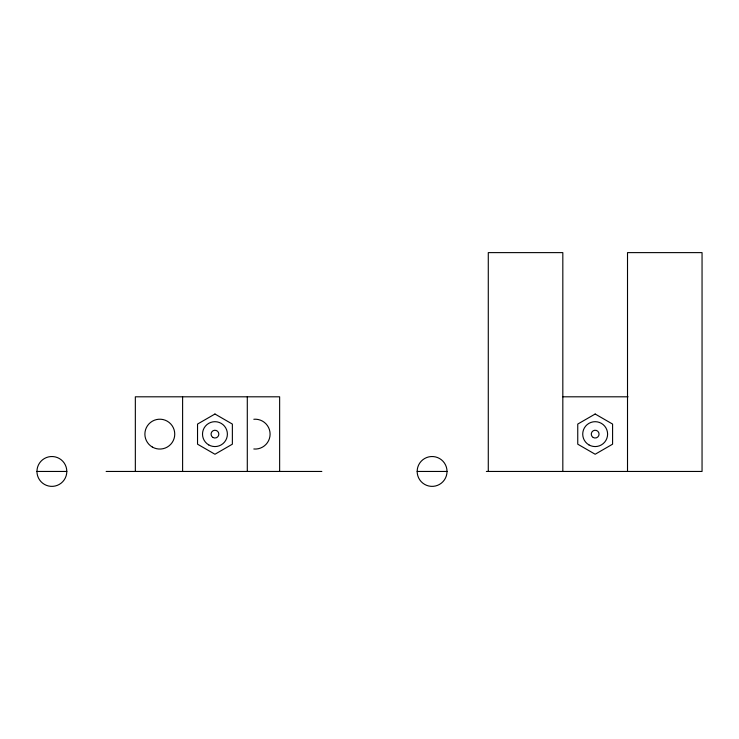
<?xml version="1.0" encoding="UTF-8"?>
<svg xmlns="http://www.w3.org/2000/svg" width="739" height="739" viewBox="0 0 739 739"><rect width="100%" height="100%" fill="white"/><g stroke="black" fill="none" stroke-linecap="round" stroke-linejoin="round"><path stroke-width="1.11" d="M562.859 396.806L628.085 396.806M36.95 471.454L66.806 471.454A14.928 14.928 0 0 1 44.414 484.378A14.928 14.928 0 0 1 44.414 458.522A14.928 14.928 0 0 1 66.806 471.454M106.139 471.454L321.834 471.454M417.166 471.454L447.021 471.454A14.928 14.928 0 0 1 424.629 484.378A14.928 14.928 0 0 1 424.629 458.522A14.928 14.928 0 0 1 447.021 471.454M486.354 471.454L702.05 471.454L702.05 252.618L627.513 252.618L627.513 471.454M562.822 471.454L562.822 252.618L488.285 252.618L488.285 471.454M279.638 471.454L279.638 396.806L135.339 396.806L135.339 471.454M247.297 396.806L247.297 471.454M182.607 396.806L182.607 471.454M253.819 419.262A14.928 14.928 0 0 1 270.095 434.126A14.928 14.928 0 0 1 253.819 448.998M214.957 414.016L197.535 424.075L197.535 444.185L214.957 454.245L232.369 444.185L232.369 424.075L214.957 414.016M595.172 414.016L577.75 424.075L577.75 444.185L595.172 454.245L612.585 444.185L612.585 424.075L595.172 414.016M208.731 444.906A12.443 12.443 0 0 0 227.39 434.126A12.443 12.443 0 0 0 208.731 423.355A12.443 12.443 0 0 0 208.731 444.906M213.008 437.497A3.889 3.889 0 0 0 218.836 434.126A3.889 3.889 0 0 0 213.008 430.763A3.889 3.889 0 0 0 213.008 437.497M152.354 447.058A14.928 14.928 0 0 0 174.746 434.126A14.928 14.928 0 0 0 152.354 421.202A14.928 14.928 0 0 0 152.354 447.058M593.223 437.497A3.889 3.889 0 0 0 599.061 434.126A3.889 3.889 0 0 0 593.223 430.763A3.889 3.889 0 0 0 593.223 437.497M588.946 444.906A12.443 12.443 0 0 0 607.606 434.126A12.443 12.443 0 0 0 588.946 423.355A12.443 12.443 0 0 0 588.946 444.906"/></g></svg>
